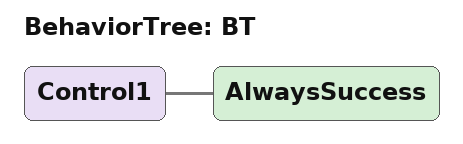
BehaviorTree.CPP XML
<?xml version="1.0" encoding="UTF-8"?>
<root BTCPP_format="4">
  <BehaviorTree ID="BT">
    <Control1>
      <AlwaysSuccess/>
    </Control1>
  </BehaviorTree>

</root>
